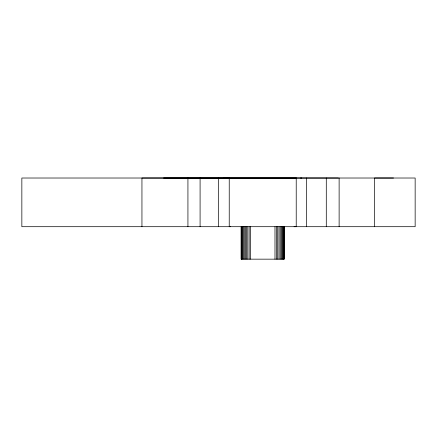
<?xml version="1.0" encoding="UTF-8"?>
<svg xmlns="http://www.w3.org/2000/svg" width="437" height="437" viewBox="0 0 437 437"><rect width="100%" height="100%" fill="white"/><g stroke="black" fill="none" stroke-linecap="round" stroke-linejoin="round"><path stroke-width="0.66" d="M187.932 226.699L187.937 178.023M200.086 226.705L200.091 178.028M218.325 226.705L218.331 178.028M306.397 226.705L306.397 178.017M326.286 226.705L326.286 178.017M339.123 226.705L339.123 178.017M163.591 178.017L301.541 178.017M223.919 178.028L296.242 178.017M393.508 178.017L21.85 178.017L21.85 226.699L415.15 226.699L415.15 178.017L374.542 178.017L374.542 226.699M229.267 178.017L141.949 178.017L141.949 226.699M300.661 178.017L338.342 178.017M294.046 226.705L296.22 226.705L296.22 178.017M230.403 226.705L229.234 226.705L229.234 178.017M284.301 226.699L284.301 259.163L241.208 259.157L241.208 226.699L241.208 259.163M284.023 226.705L284.023 259.163M283.569 226.705L283.569 259.163M282.941 226.705L282.941 259.163M282.155 226.705L282.155 259.163M281.22 226.705L281.226 259.163M280.161 226.705L280.161 259.163M278.981 226.705L278.981 259.163M277.714 226.705L277.714 259.163M276.37 226.705L276.375 259.163M274.982 226.705L274.988 259.163M250.521 226.705L250.521 259.163M249.134 226.705L249.134 259.163M247.79 226.705L247.795 259.163M246.523 226.705L246.523 259.163M245.348 226.705L245.348 259.163M244.283 226.705L244.283 259.163M243.349 226.705L243.349 259.163M242.562 226.705L242.562 259.163M241.934 226.705L241.94 259.163M241.481 226.705L241.481 259.163"/></g></svg>
